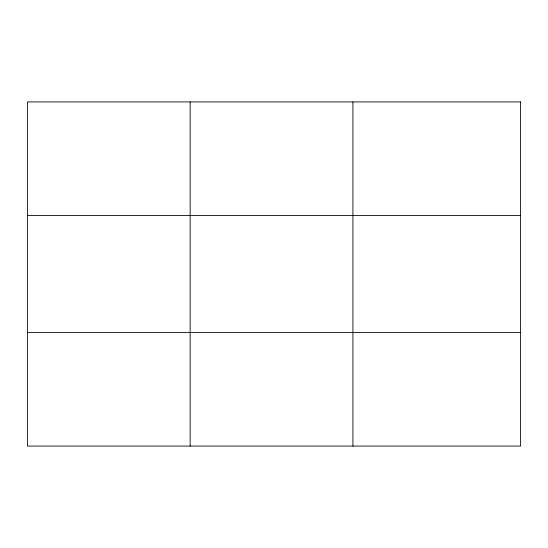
<?xml version="1.0" encoding="UTF-8"?>
<svg xmlns="http://www.w3.org/2000/svg" width="548" height="548" viewBox="0 0 548 548"><rect width="100%" height="100%" fill="white"/><g stroke="black" fill="none" stroke-linecap="round" stroke-linejoin="round"><path stroke-width="0.82" d="M190.156 446.072L190.156 101.928M352.912 446.072L352.912 101.928M27.4 215.494L520.6 215.494M27.4 332.506L520.6 332.506M520.6 101.928L520.6 446.072L27.4 446.072L27.4 101.928L520.6 101.928"/></g></svg>
